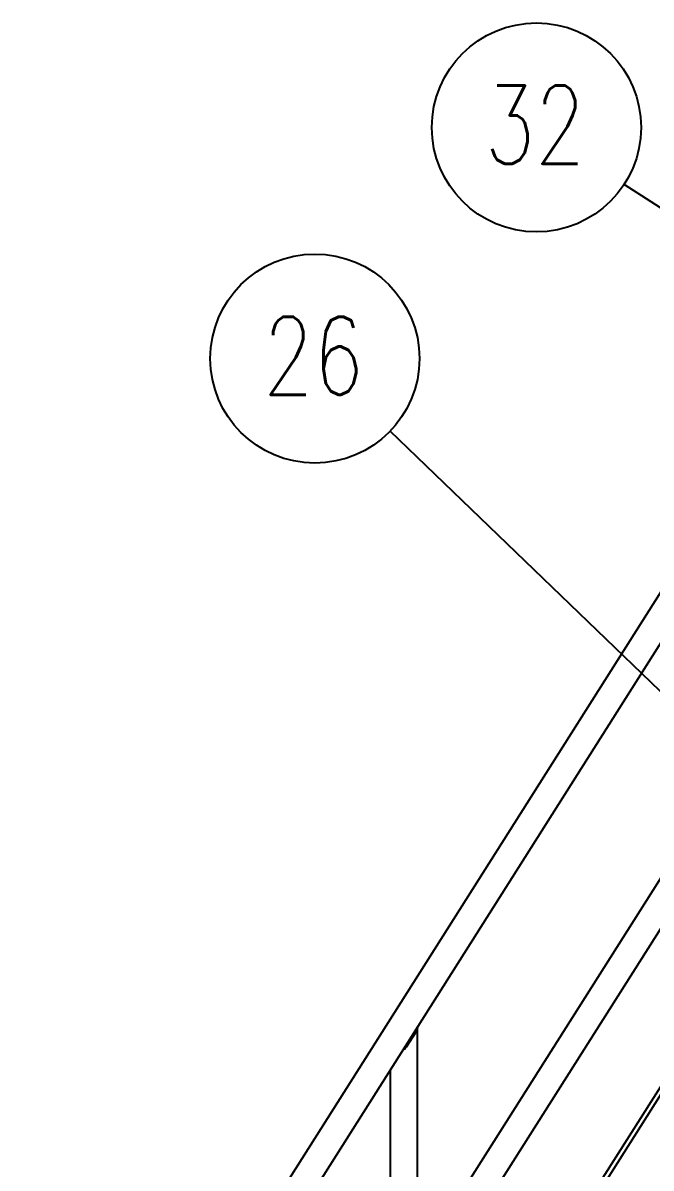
# Model space of a CAD drawing. Header units: millimetres. Extents: x 0 to 55611, y 0 to 32827.
# Drawn here: x 29600 to 30493, y 10488 to 12117 of the extents above; entities that cross this region are included whole.
import ezdxf

# ---------------------------------------------------------------- set-up
doc = ezdxf.new("R2010")
doc.units = ezdxf.units.MM
doc.header["$LTSCALE"] = 10
doc.linetypes.add('SLD-Continua', pattern=[0])
doc.layers.add('FIMSA-ACOTACIONES', color=7, linetype='SLD-Continua')
doc.layers.add('STRUC', color=5, linetype='SLD-Continua')
doc.styles.add('1', font='romans.shx', dxfattribs={"height": 125})
doc.styles.add('SLDTEXTSTYLE18', font='romans.shx', dxfattribs={"width": 0.75})
doc.dimstyles.new('50', dxfattribs={"dimscale": 0, "dimtxt": 125, "dimasz": 125, "dimexe": 125, "dimexo": 125, "dimgap": 50, "dimtad": 1, "dimdec": 0, "dimlfac": 49.861111, "dimzin": 1, "dimtxsty": '1', "dimcen": 2.5, "dimclrd": 1, "dimclre": 1, "dimadec": 0, "dimazin": 0, "dimtfac": 1, "dimtdec": 0, "dimtmove": 0, "dimatfit": 3, "dimfxl": 1, "dimtzin": 1, "dimarcsym": 0})

# ---------------------------------------------------------------- blocks, each defined once
blk = doc.blocks.new('SW_NOTE_0_67')
at = {"layer": 'FIMSA-ACOTACIONES', "color": 0}
blk.add_circle((-124.7, 81), 148.7, dxfattribs=at)
at = {"layer": 'FIMSA-ACOTACIONES', "color": 0, "insert": (-126.9, 140.5), "char_height": 111.12, "attachment_point": 2, "style": 'SLDTEXTSTYLE18'}
blk.add_mtext('32', dxfattribs=at)
blk = doc.blocks.new('SW_NOTE_0_69')
at = {"layer": 'FIMSA-ACOTACIONES', "color": 0}
blk.add_circle((-107, 103.2), 148.7, dxfattribs=at)
at = {"layer": 'FIMSA-ACOTACIONES', "color": 0, "insert": (-109.2, 162.7), "char_height": 111.12, "attachment_point": 2, "style": 'SLDTEXTSTYLE18'}
blk.add_mtext('26', dxfattribs=at)

msp = doc.modelspace()

# ---------------------------------------------------------------- linework, layer by layer
at = {"layer": 'STRUC', "linetype": 'SLD-Continua', "lineweight": 25}
for p, q in [((30930.9, 11977.7), (29610.2, 9889.6)), ((29649.1, 9878.7), (30958.2, 11948.6)), ((30761.4, 11303), (30161.4, 10354.5)), ((30162.8, 10284.4), (30781.7, 11262.8)), ((28452.9, 7356.1), (30886.4, 11203.8)), ((28458.3, 7353), (30891.7, 11200.7)), ((30145.4, 10659.9), (30160, 10683)), ((30161.4, 10063.1), (30161.4, 10687.5)), ((30122.4, 10627.1), (30122.4, 10291.5))]:
    msp.add_line(p, q, dxfattribs=at)
for centre, start_param, end_param in [((30156.6, 10685), 4.75257, 5.78016), ((30141.9, 10661.8), 3.72498, 4.75257)]:
    msp.add_ellipse(centre, major_axis=(3.58, 5.37), ratio=0.616084, start_param=start_param, end_param=end_param, dxfattribs=at)

# ---------------------------------------------------------------- block references
at = {"layer": 'FIMSA-ACOTACIONES'}
for name, p in [('SW_NOTE_0_67', (30455, 11887.2)), ('SW_NOTE_0_69', (30122.3, 11536.2))]:
    msp.add_blockref(name, p, dxfattribs=at)

# ---------------------------------------------------------------- leaders
for points in [[(30785.7, 11672.4), (30455, 11887.2)], [(30850.2, 10833.7), (30122.3, 11536.2)]]:
    msp.add_leader(points, dimstyle='50', override={"dimscale": 1, "dimlfac": 1})

doc.saveas('drawing.dxf')
